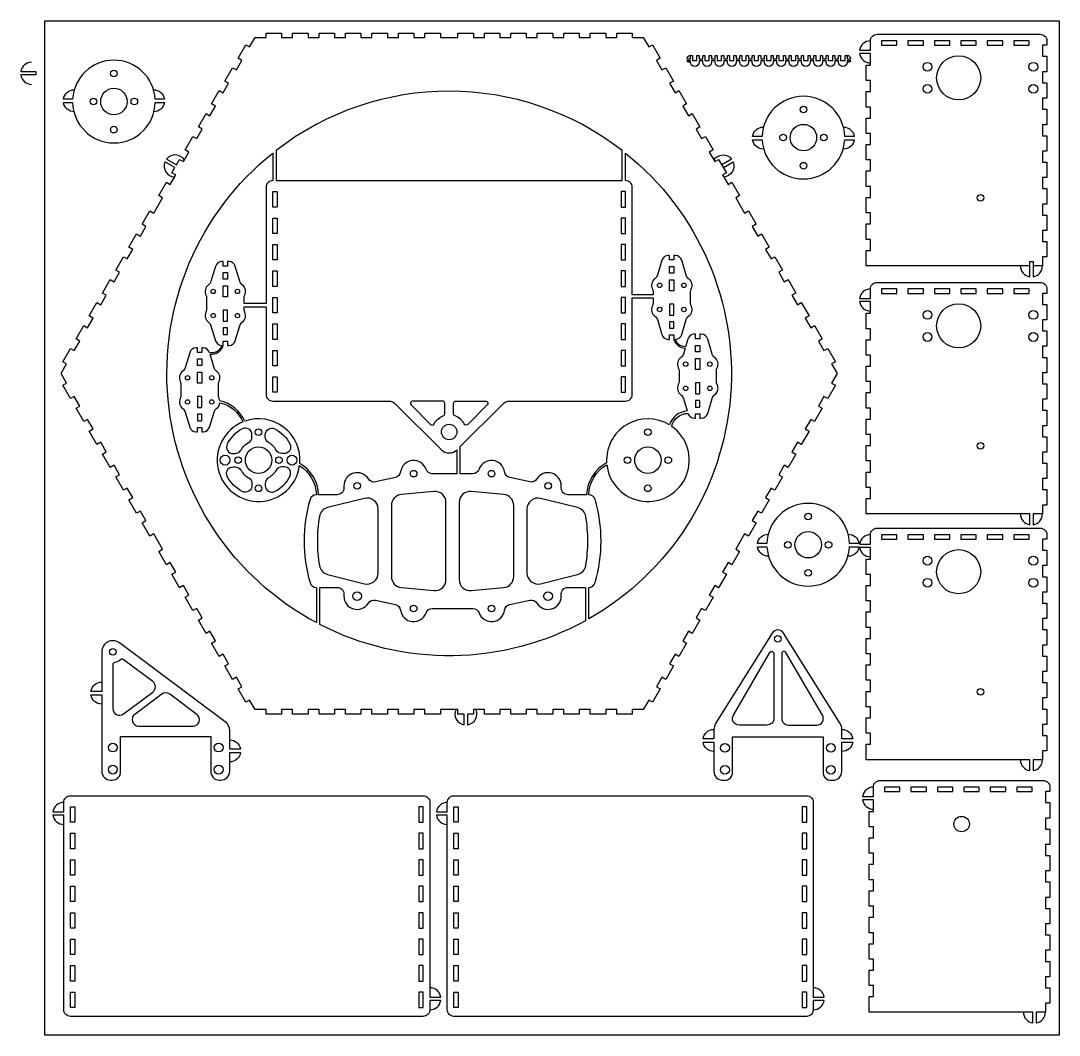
# Model space of a CAD drawing. Header units: millimetres. Extents: x 444 to 3060, y 398 to 1377.
# Drawn here: x 2092.3 to 2563.2, y 916.6 to 1376.6 of the extents above; entities that cross this region are included whole.
import ezdxf

# ---------------------------------------------------------------- set-up
doc = ezdxf.new("R2010")
doc.units = ezdxf.units.MM
for name, color, linetype in [('base_line', 7, 'Continuous'), ('region', 8, 'Continuous'), ('tooth_original', 40, 'Continuous')]:
    doc.layers.add(name, color=color, linetype=linetype)

msp = doc.modelspace()

# ---------------------------------------------------------------- linework, layer by layer
for points in [[(2166.48, 1313.56, 0.507506), (2158.41, 1313.9), (2162.88, 1311.33), (2164.3, 1313.79), (2166.03, 1312.79), (2168.53, 1317.12), (2166.8, 1318.12), (2170.3, 1324.18), (2172.03, 1323.18), (2174.53, 1327.51), (2172.8, 1328.51), (2176.3, 1334.57), (2178.03, 1333.57), (2180.53, 1337.9), (2178.8, 1338.9), (2182.3, 1344.96), (2184.03, 1343.96), (2186.53, 1348.29), (2184.8, 1349.29), (2188.3, 1355.35), (2190.03, 1354.35), (2192.53, 1358.68), (2190.8, 1359.68), (2194.3, 1365.75), (2196.03, 1364.75), (2198.53, 1369.08), (2203.53, 1369.08), (2203.53, 1371.08), (2210.53, 1371.08), (2210.53, 1369.08), (2215.53, 1369.08), (2215.53, 1371.08), (2222.53, 1371.08), (2222.53, 1369.08), (2227.53, 1369.08), (2227.53, 1371.08), (2234.53, 1371.08), (2234.53, 1369.08), (2239.53, 1369.08), (2239.53, 1371.08), (2246.53, 1371.08), (2246.53, 1369.08), (2251.53, 1369.08), (2251.53, 1371.08), (2258.53, 1371.08), (2258.53, 1369.08), (2263.53, 1369.08), (2263.53, 1371.08), (2270.53, 1371.08), (2270.53, 1369.08), (2275.53, 1369.08), (2275.53, 1371.08), (2282.53, 1371.08), (2282.53, 1369.08), (2290.51, 1369.08), (2290.51, 1371.08), (2297.51, 1371.08), (2297.51, 1369.08), (2302.51, 1369.08), (2302.51, 1371.08), (2309.51, 1371.08), (2309.51, 1369.08), (2314.51, 1369.08), (2314.51, 1371.08), (2321.51, 1371.08), (2321.51, 1369.08), (2326.51, 1369.08), (2326.51, 1371.08), (2333.51, 1371.08), (2333.51, 1369.08), (2338.51, 1369.08), (2338.51, 1371.08), (2345.51, 1371.08), (2345.51, 1369.08), (2350.51, 1369.08), (2350.51, 1371.08), (2357.51, 1371.08), (2357.51, 1369.08), (2362.51, 1369.08), (2362.51, 1371.08), (2369.51, 1371.08), (2369.51, 1369.08), (2374.51, 1369.08), (2377.01, 1364.75), (2378.74, 1365.75), (2382.24, 1359.68), (2380.51, 1358.68), (2383.01, 1354.35), (2384.74, 1355.35), (2388.24, 1349.29), (2386.51, 1348.29), (2389.01, 1343.96), (2390.74, 1344.96), (2394.24, 1338.9), (2392.51, 1337.9), (2395.01, 1333.57), (2396.74, 1334.57), (2400.24, 1328.51), (2398.51, 1327.51), (2401.01, 1323.18), (2402.74, 1324.18), (2406.24, 1318.12), (2404.51, 1317.12), (2407.01, 1312.79), (2408.74, 1313.79), (2412.24, 1307.72), (2410.51, 1306.72), (2413.01, 1302.39), (2414.74, 1303.39), (2418.24, 1297.33), (2416.51, 1296.33), (2420.49, 1289.42), (2422.23, 1290.42), (2425.73, 1284.36), (2423.99, 1283.36), (2426.49, 1279.03), (2428.23, 1280.03), (2431.73, 1273.97), (2429.99, 1272.97), (2432.49, 1268.64), (2434.23, 1269.64), (2437.73, 1263.58), (2435.99, 1262.58), (2438.49, 1258.25), (2440.23, 1259.25), (2443.73, 1253.18), (2441.99, 1252.18), (2444.49, 1247.85), (2446.23, 1248.85), (2449.73, 1242.79), (2447.99, 1241.79), (2450.49, 1237.46), (2452.23, 1238.46), (2455.73, 1232.4), (2453.99, 1231.4), (2456.49, 1227.07), (2458.23, 1228.07), (2461.73, 1222.01), (2459.99, 1221.01), (2462.49, 1216.68), (2459.99, 1212.35), (2461.73, 1211.35), (2458.23, 1205.28), (2456.49, 1206.28), (2453.99, 1201.95), (2455.73, 1200.95), (2452.23, 1194.89), (2450.49, 1195.89), (2447.99, 1191.56), (2449.73, 1190.56), (2446.23, 1184.5), (2444.49, 1185.5), (2441.99, 1181.17), (2443.73, 1180.17), (2440.23, 1174.11), (2438.49, 1175.11), (2435.99, 1170.78), (2437.73, 1169.78), (2434.23, 1163.72), (2432.49, 1164.72), (2429.99, 1160.39), (2431.73, 1159.39), (2428.23, 1153.32), (2426.49, 1154.32), (2423.99, 1149.99), (2425.73, 1148.99), (2422.23, 1142.93), (2420.49, 1143.93), (2416.51, 1137.02), (2418.24, 1136.02), (2414.74, 1129.96), (2413.01, 1130.96), (2410.51, 1126.63), (2412.24, 1125.63), (2408.74, 1119.57), (2407.01, 1120.57), (2404.51, 1116.24), (2406.24, 1115.24), (2402.74, 1109.18), (2401.01, 1110.18), (2398.51, 1105.85), (2400.24, 1104.85), (2396.74, 1098.78), (2395.01, 1099.78), (2392.51, 1095.45), (2394.24, 1094.45), (2390.74, 1088.39), (2389.01, 1089.39), (2386.51, 1085.06), (2388.24, 1084.06), (2384.74, 1078), (2383.01, 1079), (2380.51, 1074.67), (2382.24, 1073.67), (2378.74, 1067.61), (2377.01, 1068.61), (2374.51, 1064.28), (2369.51, 1064.28), (2369.51, 1062.28), (2362.51, 1062.28), (2362.51, 1064.28), (2357.51, 1064.28), (2357.51, 1062.28), (2350.51, 1062.28), (2350.51, 1064.28), (2345.51, 1064.28), (2345.51, 1062.28), (2338.51, 1062.28), (2338.51, 1064.28), (2333.51, 1064.28), (2333.51, 1062.28), (2326.51, 1062.28), (2326.51, 1064.28), (2321.51, 1064.28), (2321.51, 1062.28), (2314.51, 1062.28), (2314.51, 1064.28), (2309.51, 1064.28), (2309.51, 1062.28), (2302.51, 1062.28), (2302.51, 1064.28), (2297.51, 1064.28), (2297.51, 1062.28), (2294.88, 1062.28), (2294.88, 1057.39, 0.488754), (2298.74, 1064.28)], [(2477.59, 1367.52, 0.37077), (2472.65, 1363.27), (2477.59, 1363.27), (2477.59, 1365.52), (2477.59, 1367.52, -0.414214), (2480.59, 1370.52), (2554.59, 1370.52, -0.414214), (2557.59, 1367.52), (2557.59, 1365.52), (2555.59, 1365.52), (2555.59, 1360.52), (2557.59, 1360.52), (2557.59, 1353.52), (2555.59, 1353.52), (2555.59, 1348.52), (2557.59, 1348.52), (2557.59, 1341.52), (2555.59, 1341.52), (2555.59, 1336.52), (2557.59, 1336.52), (2557.59, 1329.52), (2555.59, 1329.52), (2555.59, 1324.52), (2557.59, 1324.52), (2557.59, 1317.52), (2555.59, 1317.52), (2555.59, 1312.52), (2557.59, 1312.52), (2557.59, 1305.52), (2555.59, 1305.52), (2555.59, 1300.52), (2557.59, 1300.52), (2557.59, 1293.52), (2555.59, 1293.52), (2555.59, 1288.52), (2557.59, 1288.52), (2557.59, 1281.52), (2555.59, 1281.52), (2555.59, 1276.52), (2557.59, 1276.52), (2557.59, 1269.52), (2555.59, 1269.52), (2555.59, 1265.52), (2551.34, 1265.52)], [(2549.84, 1265.52), (2477.59, 1265.52), (2475.59, 1265.52), (2475.59, 1272.52), (2477.59, 1272.52), (2477.59, 1277.52), (2475.59, 1277.52), (2475.59, 1284.52), (2477.59, 1284.52), (2477.59, 1289.52), (2475.59, 1289.52), (2475.59, 1296.52), (2477.59, 1296.52), (2477.59, 1301.52), (2475.59, 1301.52), (2475.59, 1308.52), (2477.59, 1308.52), (2477.59, 1313.52), (2475.59, 1313.52), (2475.59, 1320.52), (2477.59, 1320.52), (2477.59, 1325.52), (2475.59, 1325.52), (2475.59, 1332.52), (2477.59, 1332.52), (2477.59, 1337.52), (2475.59, 1337.52), (2475.59, 1344.52), (2477.59, 1344.52), (2477.59, 1349.52), (2475.59, 1349.52), (2475.59, 1356.52), (2477.59, 1356.52), (2477.59, 1361.77), (2472.65, 1361.77, 0.37077), (2477.59, 1357.52)], [(2097.2, 1357.81, 0.37077), (2092.26, 1353.56), (2099.1, 1353.56), (2099.1, 1352.06), (2092.26, 1352.06, 0.37077), (2097.2, 1347.81)], [(2152.49, 1345.35, -0.37077), (2157.43, 1341.1), (2153.23, 1341.1, 0.943649), (2115.79, 1341.1), (2111.59, 1341.1, -0.37077), (2116.54, 1345.35)], [(2465.32, 1328.46, -0.37077), (2470.26, 1324.21), (2465.93, 1324.21, 0.971606), (2428.45, 1324.21), (2424.12, 1324.21, -0.37077), (2429.06, 1328.46)], [(2116.54, 1335.35, -0.37077), (2111.59, 1339.6), (2115.77, 1339.6, 0.978174), (2153.26, 1339.6), (2157.43, 1339.6, -0.37077), (2152.49, 1335.35)], [(2429.18, 1318.46, -0.377194), (2424.12, 1322.71), (2428.47, 1322.71, 0.950043), (2465.92, 1322.71), (2470.26, 1322.71, -0.37077), (2465.32, 1318.46)], [(2406.56, 1313.56, -0.507506), (2414.62, 1313.9), (2410.16, 1311.33)], [(2289.52, 1064.28, 0.488754), (2293.38, 1057.39), (2293.38, 1062.28), (2290.51, 1062.28), (2290.51, 1064.28), (2282.53, 1064.28), (2282.53, 1062.28), (2275.53, 1062.28), (2275.53, 1064.28), (2270.53, 1064.28), (2270.53, 1062.28), (2263.53, 1062.28), (2263.53, 1064.28), (2258.53, 1064.28), (2258.53, 1062.28), (2251.53, 1062.28), (2251.53, 1064.28), (2246.53, 1064.28), (2246.53, 1062.28), (2239.53, 1062.28), (2239.53, 1064.28), (2234.53, 1064.28), (2234.53, 1062.28), (2227.53, 1062.28), (2227.53, 1064.28), (2222.53, 1064.28), (2222.53, 1062.28), (2215.53, 1062.28), (2215.53, 1064.28), (2210.53, 1064.28), (2210.53, 1062.28), (2203.53, 1062.28), (2203.53, 1064.28), (2198.53, 1064.28), (2196.03, 1068.61), (2194.3, 1067.61), (2190.8, 1073.67), (2192.53, 1074.67), (2190.03, 1079), (2188.3, 1078), (2184.8, 1084.06), (2186.53, 1085.06), (2184.03, 1089.39), (2182.3, 1088.39), (2178.8, 1094.45), (2180.53, 1095.45), (2178.03, 1099.78), (2176.3, 1098.78), (2172.8, 1104.85), (2174.53, 1105.85), (2172.03, 1110.18), (2170.3, 1109.18), (2166.8, 1115.24), (2168.53, 1116.24), (2166.03, 1120.57), (2164.3, 1119.57), (2160.8, 1125.63), (2162.53, 1126.63), (2160.03, 1130.96), (2158.3, 1129.96), (2154.8, 1136.02), (2156.53, 1137.02), (2152.54, 1143.93), (2150.81, 1142.93), (2147.31, 1148.99), (2149.04, 1149.99), (2146.54, 1154.32), (2144.81, 1153.32), (2141.31, 1159.39), (2143.04, 1160.39), (2140.54, 1164.72), (2138.81, 1163.72), (2135.31, 1169.78), (2137.04, 1170.78), (2134.54, 1175.11), (2132.81, 1174.11), (2129.31, 1180.17), (2131.04, 1181.17), (2128.54, 1185.5), (2126.81, 1184.5), (2123.31, 1190.56), (2125.04, 1191.56), (2122.54, 1195.89), (2120.81, 1194.89), (2117.31, 1200.95), (2119.04, 1201.95), (2116.54, 1206.28), (2114.81, 1205.28), (2111.31, 1211.35), (2113.04, 1212.35), (2110.54, 1216.68), (2113.04, 1221.01), (2111.31, 1222.01), (2114.81, 1228.07), (2116.54, 1227.07), (2119.04, 1231.4), (2117.31, 1232.4), (2120.81, 1238.46), (2122.54, 1237.46), (2125.04, 1241.79), (2123.31, 1242.79), (2126.81, 1248.85), (2128.54, 1247.85), (2131.04, 1252.18), (2129.31, 1253.18), (2132.81, 1259.25), (2134.54, 1258.25), (2137.04, 1262.58), (2135.31, 1263.58), (2138.81, 1269.64), (2140.54, 1268.64), (2143.04, 1272.97), (2141.31, 1273.97), (2144.81, 1280.03), (2146.54, 1279.03), (2149.04, 1283.36), (2147.31, 1284.36), (2150.81, 1290.42), (2152.54, 1289.42), (2156.53, 1296.33), (2154.8, 1297.33), (2158.3, 1303.39), (2160.03, 1302.39), (2162.53, 1306.72), (2160.8, 1307.72), (2162.13, 1310.03), (2157.66, 1312.6, 0.507506), (2161.99, 1305.79)], [(2410.91, 1310.03), (2415.37, 1312.6, -0.507506), (2411.04, 1305.79)], [(2545.59, 1265.52, 0.37077), (2549.84, 1260.58), (2549.84, 1267.41), (2551.34, 1267.41), (2551.34, 1260.58, 0.37077), (2555.59, 1265.52)], [(2477.59, 1255.02, 0.37077), (2472.65, 1250.77), (2477.59, 1250.77), (2477.59, 1253.02), (2477.59, 1255.02, -0.414214), (2480.59, 1258.02), (2554.59, 1258.02, -0.414214), (2557.59, 1255.02), (2557.59, 1253.02), (2555.59, 1253.02), (2555.59, 1248.02), (2557.59, 1248.02), (2557.59, 1241.02), (2555.59, 1241.02), (2555.59, 1236.02), (2557.59, 1236.02), (2557.59, 1229.02), (2555.59, 1229.02), (2555.59, 1224.02), (2557.59, 1224.02), (2557.59, 1217.02), (2555.59, 1217.02), (2555.59, 1212.02), (2557.59, 1212.02), (2557.59, 1205.02), (2555.59, 1205.02), (2555.59, 1200.02), (2557.59, 1200.02), (2557.59, 1193.02), (2555.59, 1193.02), (2555.59, 1188.02), (2557.59, 1188.02), (2557.59, 1181.02), (2555.59, 1181.02), (2555.59, 1176.02), (2557.59, 1176.02), (2557.59, 1169.02), (2555.59, 1169.02), (2555.59, 1164.02), (2557.59, 1164.02), (2557.59, 1157.02), (2555.59, 1157.02), (2555.59, 1153.02), (2551.34, 1153.02), (2551.34, 1148.08, 0.37077), (2555.59, 1153.02)], [(2545.59, 1153.02, 0.37077), (2549.84, 1148.08), (2549.84, 1153.02), (2477.59, 1153.02), (2475.59, 1153.02), (2475.59, 1160.02), (2477.59, 1160.02), (2477.59, 1165.02), (2475.59, 1165.02), (2475.59, 1172.02), (2477.59, 1172.02), (2477.59, 1177.02), (2475.59, 1177.02), (2475.59, 1184.02), (2477.59, 1184.02), (2477.59, 1189.02), (2475.59, 1189.02), (2475.59, 1196.02), (2477.59, 1196.02), (2477.59, 1201.02), (2475.59, 1201.02), (2475.59, 1208.02), (2477.59, 1208.02), (2477.59, 1213.02), (2475.59, 1213.02), (2475.59, 1220.02), (2477.59, 1220.02), (2477.59, 1225.02), (2475.59, 1225.02), (2475.59, 1232.02), (2477.59, 1232.02), (2477.59, 1237.02), (2475.59, 1237.02), (2475.59, 1244.02), (2477.59, 1244.02), (2477.59, 1249.27), (2472.65, 1249.27, 0.37077), (2477.59, 1245.02)], [(2467.49, 1143.84, -0.37077), (2472.44, 1139.59), (2468.11, 1139.59, 0.971606), (2430.62, 1139.59), (2426.3, 1139.59, -0.37077), (2431.24, 1143.84)], [(2477.59, 1143.56, 0.37077), (2472.65, 1139.31), (2477.59, 1139.31), (2477.59, 1141.56), (2477.59, 1143.56, -0.414214), (2480.59, 1146.56), (2554.59, 1146.56, -0.414214), (2557.59, 1143.56), (2557.59, 1141.56), (2555.59, 1141.56), (2555.59, 1136.56), (2557.59, 1136.56), (2557.59, 1129.56), (2555.59, 1129.56), (2555.59, 1124.56), (2557.59, 1124.56), (2557.59, 1117.56), (2555.59, 1117.56), (2555.59, 1112.56), (2557.59, 1112.56), (2557.59, 1105.56), (2555.59, 1105.56), (2555.59, 1100.56), (2557.59, 1100.56), (2557.59, 1093.56), (2555.59, 1093.56), (2555.59, 1088.56), (2557.59, 1088.56), (2557.59, 1081.56), (2555.59, 1081.56), (2555.59, 1076.56), (2557.59, 1076.56), (2557.59, 1069.56), (2555.59, 1069.56), (2555.59, 1064.56), (2557.59, 1064.56), (2557.59, 1057.56), (2555.59, 1057.56), (2555.59, 1052.56), (2557.59, 1052.56), (2557.59, 1045.56), (2555.59, 1045.56), (2555.59, 1041.56), (2551.34, 1041.56), (2551.34, 1036.61, 0.37077), (2555.59, 1041.56)], [(2431.36, 1133.84, -0.377194), (2426.3, 1138.09), (2430.64, 1138.09, 0.950043), (2468.09, 1138.09), (2472.44, 1138.09, -0.37077), (2467.49, 1133.84)], [(2545.59, 1041.56, 0.37077), (2549.84, 1036.61), (2549.84, 1041.56), (2477.59, 1041.56), (2475.59, 1041.56), (2475.59, 1048.56), (2477.59, 1048.56), (2477.59, 1053.56), (2475.59, 1053.56), (2475.59, 1060.56), (2477.59, 1060.56), (2477.59, 1065.56), (2475.59, 1065.56), (2475.59, 1072.56), (2477.59, 1072.56), (2477.59, 1077.56), (2475.59, 1077.56), (2475.59, 1084.56), (2477.59, 1084.56), (2477.59, 1089.56), (2475.59, 1089.56), (2475.59, 1096.56), (2477.59, 1096.56), (2477.59, 1101.56), (2475.59, 1101.56), (2475.59, 1108.56), (2477.59, 1108.56), (2477.59, 1113.56), (2475.59, 1113.56), (2475.59, 1120.56), (2477.59, 1120.56), (2477.59, 1125.56), (2475.59, 1125.56), (2475.59, 1132.56), (2477.59, 1132.56), (2477.59, 1137.81), (2472.65, 1137.81, 0.37077), (2477.59, 1133.56)], [(2464.6, 1055.29, -0.37077), (2469.55, 1051.04), (2464.6, 1051.04), (2464.6, 1055.29, 0.140755), (2463.84, 1057.94), (2438.15, 1098.98, 0.553759), (2433.06, 1098.98), (2407.37, 1057.94, 0.140755), (2406.6, 1055.29), (2406.6, 1051.04), (2401.66, 1051.04, -0.37077), (2406.6, 1055.29)], [(2187, 1050.54, -0.37077), (2191.94, 1046.29), (2187, 1046.29), (2187, 1054.74, 0.236801), (2184.99, 1058.75), (2136.99, 1094.54, 0.617075), (2129, 1090.53), (2129, 1072.51), (2124.05, 1072.51, -0.37077), (2129, 1076.76)], [(2129, 1066.76, -0.37077), (2124.05, 1071.01), (2129, 1071.01), (2129, 1036.33, 0.414214), (2133, 1032.33), (2133.7, 1032.33, 0.450911), (2137.5, 1036.33), (2137.5, 1052.15), (2178.5, 1052.15), (2178.5, 1036.33, 0.450911), (2182.3, 1032.33), (2183, 1032.33, 0.414214), (2187, 1036.33), (2187, 1044.79), (2191.94, 1044.79, -0.37077), (2187, 1040.54)], [(2406.6, 1045.29, -0.37077), (2401.66, 1049.54), (2406.6, 1049.54), (2406.6, 1036.22, 0.414214), (2410.6, 1032.22), (2411.3, 1032.22, 0.450911), (2415.1, 1036.22), (2415.1, 1051.92), (2456.1, 1051.92), (2456.1, 1036.22, 0.450911), (2459.9, 1032.22), (2460.6, 1032.22, 0.414214), (2464.6, 1036.22), (2464.6, 1049.54), (2469.55, 1049.54, -0.37077), (2464.6, 1045.29)], [(2111.78, 1022.2, 0.37077), (2106.84, 1017.95), (2111.78, 1017.95), (2111.78, 1022.2, -0.414214), (2114.78, 1025.2), (2114.78, 1025.2), (2274.78, 1025.2), (2274.78, 1025.2, -0.414214), (2277.78, 1022.2), (2277.78, 933.95), (2282.73, 933.95, 0.37077), (2277.78, 938.2)], [(2285.67, 1022.2, 0.37077), (2280.72, 1017.95), (2285.67, 1017.95), (2285.67, 1022.2, -0.414214), (2288.67, 1025.2), (2288.67, 1025.2), (2448.67, 1025.2), (2448.67, 1025.2, -0.414214), (2451.67, 1022.2), (2451.67, 933.95), (2456.61, 933.95, 0.37077), (2451.67, 938.2)], [(2546.94, 927.13, 0.37077), (2551.19, 922.19), (2551.19, 927.13), (2478.94, 927.13), (2476.94, 927.13), (2476.94, 934.13), (2478.94, 934.13), (2478.94, 939.13), (2476.94, 939.13), (2476.94, 946.13), (2478.94, 946.13), (2478.94, 951.13), (2476.94, 951.13), (2476.94, 958.13), (2478.94, 958.13), (2478.94, 963.13), (2476.94, 963.13), (2476.94, 970.13), (2478.94, 970.13), (2478.94, 975.13), (2476.94, 975.13), (2476.94, 982.13), (2478.94, 982.13), (2478.94, 987.13), (2476.94, 987.13), (2476.94, 994.13), (2478.94, 994.13), (2478.94, 999.13), (2476.94, 999.13), (2476.94, 1006.13), (2478.94, 1006.13), (2478.94, 1011.13), (2476.94, 1011.13), (2476.94, 1018.13), (2478.94, 1018.13), (2478.94, 1023.38), (2474, 1023.38, 0.37077), (2478.94, 1019.13)], [(2277.78, 928.2, 0.37077), (2282.73, 932.45), (2277.78, 932.45), (2277.78, 928.2, -0.414214), (2274.78, 925.2), (2274.78, 925.2), (2114.78, 925.2, -0.414214), (2111.78, 928.2), (2111.78, 1016.45), (2106.84, 1016.45, 0.37077), (2111.78, 1012.2)], [(2451.67, 928.2, 0.37077), (2456.61, 932.45), (2451.67, 932.45), (2451.67, 928.2, -0.414214), (2448.67, 925.2), (2448.67, 925.2), (2288.67, 925.2, -0.414214), (2285.67, 928.2), (2285.67, 1016.45), (2280.72, 1016.45, 0.37077), (2285.67, 1012.2)]]:
    msp.add_lwpolyline(points, format="xyb")
for points in [[(2478.94, 1027.13), (2478.94, 1029.13, 0.37077), (2474, 1024.88), (2478.94, 1024.88)], [(2556.94, 927.13), (2552.69, 927.13), (2552.69, 922.19, 0.37077)]]:
    msp.add_lwpolyline(points, format="xyb", close=True)
at = {"layer": 'base_line'}
for points in [[(2208.04, 1317.8), (2208.04, 1304.17), (2365.04, 1304.17), (2365.04, 1317.76, 0.342641)], [(2177.89, 1226.11, 0.332655), (2175.01, 1228.27), (2174.38, 1228.27), (2174.38, 1226.27), (2172.38, 1226.27), (2172.38, 1228.27), (2171.75, 1228.27, 0.332655), (2168.88, 1226.11), (2166.85, 1219.33, -0.165468), (2165.73, 1217.76, 0.366953), (2164.57, 1213.1, -0.115598), (2164.89, 1211.76), (2164.89, 1209.27), (2164.89, 1206.77, -0.115598), (2164.57, 1205.44, 0.366953), (2165.73, 1200.77, -0.165468), (2166.85, 1199.2), (2168.88, 1192.42, 0.332655), (2171.75, 1190.27), (2172.38, 1190.27), (2172.38, 1192.27), (2174.38, 1192.27), (2174.38, 1190.27), (2175.01, 1190.27, 0.332655), (2177.89, 1192.42), (2179.91, 1199.2, -0.165468), (2181.03, 1200.77, 0.216854), (2182.56, 1203.44, -0.243904), (2192.97, 1194.73, 1.73395), (2218.7, 1174.94, -0.249301), (2226.32, 1161.72, 0.333392), (2223.44, 1159.56, 0.14275), (2223.44, 1121.89, 0.333392), (2226.32, 1119.72), (2226.32, 1103.71, -0.538892), (2206.54, 1316.61), (2206.54, 1304.17), (2206.54, 1304.17, 0.414214), (2203.54, 1301.17), (2203.54, 1248.42), (2193.54, 1248.42), (2193.54, 1250.92, -0.115598), (2193.85, 1252.25, 0.366953), (2192.7, 1256.91, -0.165468), (2191.58, 1258.49), (2189.55, 1265.27, 0.332655), (2186.67, 1267.42), (2186.04, 1267.42), (2186.04, 1265.42), (2184.04, 1265.42), (2184.04, 1267.42), (2183.42, 1267.42, 0.332655), (2180.54, 1265.27), (2178.51, 1258.49, -0.165468), (2177.39, 1256.91, 0.366953), (2176.24, 1252.25, -0.115598), (2176.55, 1250.92), (2176.55, 1248.42), (2176.55, 1245.92, -0.115598), (2176.24, 1244.59, 0.366953), (2177.39, 1239.93, -0.165468), (2178.51, 1238.35), (2180.54, 1231.57, 0.332655), (2183.42, 1229.42, -0.375072)], [(2366.54, 1316.58, -0.529751), (2349.85, 1105.44), (2349.85, 1119.72, 0.333392), (2352.73, 1121.89, 0.14275), (2352.73, 1159.56, 0.333392), (2349.85, 1161.72, -0.262573), (2358.04, 1175.34, 1.549362), (2387.45, 1192.73, -0.348298), (2394.76, 1198.61), (2394.76, 1198.61, 0.332655), (2397.64, 1196.46), (2398.27, 1196.46), (2398.27, 1198.46), (2400.27, 1198.46), (2400.27, 1196.46), (2400.89, 1196.46, 0.332655), (2403.77, 1198.61), (2405.8, 1205.39, -0.165468), (2406.92, 1206.96, 0.366953), (2408.08, 1211.63, -0.115598), (2407.76, 1212.96), (2407.76, 1215.46), (2407.76, 1217.95, -0.115598), (2408.08, 1219.29, 0.366953), (2406.92, 1223.95, -0.165468), (2405.8, 1225.53), (2403.77, 1232.3, 0.332655), (2400.89, 1234.46), (2400.27, 1234.46), (2400.27, 1232.46), (2398.27, 1232.46), (2398.27, 1234.46), (2397.64, 1234.46, 0.332655), (2394.76, 1232.3), (2393.72, 1228.8, -0.321395), (2389.12, 1232.18), (2389.12, 1232.18, 0.332655), (2391.99, 1234.34), (2394.02, 1241.12, -0.165468), (2395.14, 1242.69, 0.366953), (2396.3, 1247.35, -0.115598), (2395.99, 1248.69), (2395.99, 1251.18), (2395.99, 1253.68, -0.115598), (2396.3, 1255.01, 0.366953), (2395.14, 1259.68, -0.165468), (2394.02, 1261.25), (2391.99, 1268.03, 0.332655), (2389.12, 1270.18), (2388.49, 1270.18), (2388.49, 1268.18), (2386.49, 1268.18), (2386.49, 1270.18), (2385.86, 1270.18, 0.332655), (2382.99, 1268.03), (2380.96, 1261.25, -0.165468), (2379.84, 1259.68, 0.366953), (2378.68, 1255.01, -0.115598), (2378.99, 1253.68), (2378.99, 1252.43), (2369.54, 1252.43), (2369.54, 1301.17, 0.414214), (2366.54, 1304.17), (2366.54, 1304.17)], [(2388.49, 1232.18, 0.331871), (2393.53, 1228.17), (2392.74, 1225.53, -0.165468), (2391.62, 1223.95, 0.366953), (2390.46, 1219.29, -0.115598), (2390.77, 1217.95), (2390.77, 1215.46), (2390.77, 1212.96, -0.115598), (2390.46, 1211.63, 0.366953), (2391.62, 1206.96, -0.165468), (2392.74, 1205.39), (2394.43, 1199.71, 0.29615), (2386.44, 1193.39, 0.606227), (2357.96, 1176.24, 0.265366), (2348.85, 1161.72), (2340.39, 1161.72, -0.414214), (2337.39, 1164.72), (2337.39, 1165.72, 0.755804), (2326.28, 1168.87, -0.317837), (2323.09, 1167.52), (2314.03, 1169.48, -0.317837), (2311.69, 1172.03, 0.790161), (2300.08, 1173.27, -0.317837), (2297.26, 1171.27), (2291.58, 1171.27), (2291.58, 1183.62), (2310.66, 1202.71, -0.198912), (2314.19, 1204.17), (2366.54, 1204.17), (2366.54, 1204.17, 0.414214), (2369.54, 1207.17), (2369.54, 1250.93), (2378.99, 1250.93), (2378.99, 1248.69, -0.115598), (2378.68, 1247.35, 0.366953), (2379.84, 1242.69, -0.165468), (2380.96, 1241.12), (2382.99, 1234.34, 0.332655), (2385.86, 1232.18), (2386.49, 1232.18), (2386.49, 1234.18), (2388.49, 1234.18)], [(2182.53, 1204.36, 0.076477), (2182.19, 1205.44, -0.115598), (2181.88, 1206.77), (2181.88, 1209.27), (2181.88, 1211.76, -0.115598), (2182.19, 1213.1, 0.366953), (2181.03, 1217.76, -0.165468), (2179.91, 1219.33), (2178.08, 1225.45, 0.380387), (2184.04, 1229.42), (2184.04, 1231.42), (2186.04, 1231.42), (2186.04, 1229.42), (2186.67, 1229.42, 0.332655), (2189.55, 1231.57), (2191.58, 1238.35, -0.165468), (2192.7, 1239.93, 0.366953), (2193.85, 1244.59, -0.115598), (2193.54, 1245.92), (2193.54, 1246.92), (2203.54, 1246.92), (2203.54, 1207.17, 0.414214), (2206.54, 1204.17), (2206.54, 1204.17), (2258.89, 1204.17, -0.198912), (2262.42, 1202.71), (2283, 1182.12, 0.414214), (2290.08, 1182.12), (2290.08, 1171.27), (2278.92, 1171.27, -0.317837), (2276.09, 1173.27, 0.790161), (2264.48, 1172.03, -0.317837), (2262.14, 1169.48), (2253.08, 1167.52, -0.317837), (2249.89, 1168.87, 0.755804), (2238.78, 1165.72), (2238.78, 1164.72, -0.414214), (2235.78, 1161.72), (2227.32, 1161.72, 0.261432), (2218.8, 1175.89, 0.543831), (2193.83, 1195.06, 0.232644)], [(2283.88, 1197.44, 0.314853), (2284.54, 1198.38), (2284.54, 1203.17, 0.414214), (2283.54, 1204.17), (2269.97, 1204.17, 0.668179), (2269.26, 1202.46), (2278.13, 1193.59, 0.503276), (2279.72, 1193.83, -0.184289)], [(2289.2, 1197.44, -0.314853), (2288.54, 1198.38), (2288.54, 1203.17, -0.414214), (2289.54, 1204.17), (2303.11, 1204.17, -0.668179), (2303.82, 1202.46), (2294.95, 1193.59, -0.503276), (2293.36, 1193.83, 0.184289)], [(2192.72, 1191.59, 0.15425), (2185.9, 1184.77, 0.56268), (2188.56, 1180.39), (2189.5, 1180.39, 0.270285), (2192.11, 1181.91, -0.136086), (2195.59, 1185.38, 0.270285), (2197.11, 1187.99), (2197.11, 1188.93, 0.56268)], [(2207.49, 1191.59, -0.15425), (2214.31, 1184.77, -0.56268), (2211.65, 1180.39), (2210.71, 1180.39, -0.270285), (2208.1, 1181.91, 0.136086), (2204.63, 1185.38, -0.270285), (2203.11, 1187.99), (2203.11, 1188.93, -0.56268)], [(2192.72, 1163.18, -0.15425), (2185.9, 1170.01, -0.56268), (2188.56, 1174.39), (2189.5, 1174.39, -0.270285), (2192.11, 1172.87, 0.136086), (2195.59, 1169.39, -0.270285), (2197.11, 1166.78), (2197.11, 1165.84, -0.56268)], [(2207.49, 1163.18, 0.15425), (2214.31, 1170.01, 0.56268), (2211.65, 1174.39), (2210.71, 1174.39, 0.270285), (2208.1, 1172.87, -0.136086), (2204.63, 1169.39, 0.270285), (2203.11, 1166.78), (2203.11, 1165.84, 0.56268)], [(2227.68, 1151.83, 0.041451), (2226.75, 1140.72, 0.041451), (2227.68, 1129.62, 0.298228), (2231.39, 1125.59), (2248.14, 1121.39, 0.488173), (2254.36, 1126.24), (2254.36, 1140.72), (2254.36, 1155.21, 0.488173), (2248.14, 1160.06), (2231.39, 1155.86, 0.298228)], [(2279.62, 1163.19), (2264.9, 1161.82, 0.387158), (2260.36, 1156.84), (2260.36, 1140.72), (2260.36, 1124.61, 0.387158), (2264.9, 1119.63), (2279.62, 1118.26, 0.441797), (2285.09, 1123.23), (2285.09, 1140.72), (2285.09, 1158.22, 0.441797)], [(2311.28, 1161.82), (2296.55, 1163.19, 0.441797), (2291.09, 1158.22), (2291.09, 1140.72), (2291.09, 1123.23, 0.441797), (2296.55, 1118.26), (2311.28, 1119.63, 0.387158), (2315.81, 1124.61), (2315.81, 1140.72), (2315.81, 1156.84, 0.387158)], [(2348.5, 1151.83, 0.298228), (2344.78, 1155.86), (2328.03, 1160.06, 0.488173), (2321.81, 1155.21), (2321.81, 1140.72), (2321.81, 1126.24, 0.488173), (2328.03, 1121.39), (2344.78, 1125.59, 0.298228), (2348.5, 1129.62, 0.041451), (2349.42, 1140.72, 0.041451)], [(2348.35, 1104.6, -0.250155), (2227.82, 1102.93), (2227.82, 1119.72), (2235.78, 1119.72, -0.414214), (2238.78, 1116.72), (2238.78, 1115.72, 0.755804), (2249.89, 1112.57, -0.317837), (2253.08, 1113.93), (2262.14, 1111.97, -0.317837), (2264.48, 1109.42, 0.790161), (2276.09, 1108.18, -0.317837), (2278.92, 1110.18), (2297.26, 1110.18, -0.317837), (2300.08, 1108.18, 0.790161), (2311.69, 1109.42, -0.317837), (2314.03, 1111.97), (2323.09, 1113.93, -0.317837), (2326.28, 1112.57, 0.755804), (2337.39, 1115.72), (2337.39, 1116.72, -0.414214), (2340.39, 1119.72), (2348.35, 1119.72)], [(2418, 1057.29, -0.578976), (2415.41, 1061.8), (2431.95, 1090.14, -0.765393), (2433.82, 1089.64), (2433.82, 1060.29, -0.414214), (2430.82, 1057.29)], [(2455.8, 1061.8), (2439.25, 1090.14, 0.765393), (2437.39, 1089.64), (2437.39, 1060.29, 0.414214), (2440.39, 1057.29), (2453.21, 1057.29, 0.578976)], [(2138.74, 1087, 0.365977), (2137.45, 1086.92, -0.149902), (2134.83, 1085.6, 0.365977), (2134, 1084.62), (2134, 1064.72, 0.617075), (2138.79, 1062.31), (2152.09, 1072.23, 0.501737), (2152.09, 1077.04)], [(2145.72, 1056.74), (2170.27, 1056.74, 0.721815), (2172.07, 1062.14), (2159.79, 1071.3, 0.331791), (2156.2, 1071.3), (2143.93, 1062.14, 0.721815)]]:
    msp.add_lwpolyline(points, format="xyb", close=True, dxfattribs=at)
for points in [[(2184.04, 1262.42), (2186.04, 1262.42), (2186.04, 1259.42), (2184.04, 1259.42)], [(2386.49, 1265.18), (2388.49, 1265.18), (2388.49, 1262.18), (2386.49, 1262.18)], [(2386.49, 1259.18), (2388.49, 1259.18), (2388.49, 1254.18), (2386.49, 1254.18)], [(2184.04, 1256.42), (2186.04, 1256.42), (2186.04, 1251.42), (2184.04, 1251.42)], [(2386.49, 1243.18), (2388.49, 1243.18), (2388.49, 1248.18), (2386.49, 1248.18)], [(2184.04, 1240.42), (2186.04, 1240.42), (2186.04, 1245.42), (2184.04, 1245.42)], [(2386.49, 1237.18), (2388.49, 1237.18), (2388.49, 1240.18), (2386.49, 1240.18)], [(2184.04, 1234.42), (2186.04, 1234.42), (2186.04, 1237.42), (2184.04, 1237.42)], [(2398.27, 1229.46), (2400.27, 1229.46), (2400.27, 1226.46), (2398.27, 1226.46)], [(2172.38, 1223.27), (2174.38, 1223.27), (2174.38, 1220.27), (2172.38, 1220.27)], [(2398.27, 1223.46), (2400.27, 1223.46), (2400.27, 1218.46), (2398.27, 1218.46)], [(2172.38, 1217.27), (2174.38, 1217.27), (2174.38, 1212.27), (2172.38, 1212.27)], [(2398.27, 1207.46), (2400.27, 1207.46), (2400.27, 1212.46), (2398.27, 1212.46)], [(2172.38, 1201.27), (2174.38, 1201.27), (2174.38, 1206.27), (2172.38, 1206.27)], [(2398.27, 1201.46), (2400.27, 1201.46), (2400.27, 1204.46), (2398.27, 1204.46)], [(2172.38, 1195.27), (2174.38, 1195.27), (2174.38, 1198.27), (2172.38, 1198.27)]]:
    msp.add_lwpolyline(points, close=True, dxfattribs=at)
msp.add_lwpolyline([(2478.94, 1029.13, -0.414214), (2481.94, 1032.13), (2555.94, 1032.13, -0.414214), (2558.94, 1029.13), (2558.94, 1027.13), (2556.94, 1027.13), (2556.94, 1022.13), (2558.94, 1022.13), (2558.94, 1015.13), (2556.94, 1015.13), (2556.94, 1010.13), (2558.94, 1010.13), (2558.94, 1003.13), (2556.94, 1003.13), (2556.94, 998.13), (2558.94, 998.13), (2558.94, 991.13), (2556.94, 991.13), (2556.94, 986.13), (2558.94, 986.13), (2558.94, 979.13), (2556.94, 979.13), (2556.94, 974.13), (2558.94, 974.13), (2558.94, 967.13), (2556.94, 967.13), (2556.94, 962.13), (2558.94, 962.13), (2558.94, 955.13), (2556.94, 955.13), (2556.94, 950.13), (2558.94, 950.13), (2558.94, 943.13), (2556.94, 943.13), (2556.94, 938.13), (2558.94, 938.13), (2558.94, 931.13), (2556.94, 931.13), (2556.94, 927.13)], format="xyb", dxfattribs=at)
for centre, radius in [((2503.44, 1355.77), 2), ((2517.59, 1350.77), 10), ((2551.44, 1355.77), 2), ((2134.51, 1352.77), 1.5), ((2503.44, 1345.77), 2), ((2551.44, 1345.77), 2), ((2134.51, 1340.02), 6), ((2125.26, 1340.02), 1.5), ((2143.76, 1340.02), 1.5), ((2447.19, 1336.42), 1.5), ((2134.51, 1327.27), 1.5), ((2447.19, 1323.67), 6), ((2437.94, 1323.67), 1.5), ((2456.44, 1323.67), 1.5), ((2447.19, 1310.92), 1.5), ((2527.44, 1296.35), 1.5), ((2382.01, 1256.66), 1), ((2392.97, 1256.66), 1), ((2179.56, 1253.9), 1), ((2190.52, 1253.9), 1), ((2517.59, 1238.27), 10), ((2179.56, 1242.94), 1), ((2190.52, 1242.94), 1), ((2382.01, 1245.7), 1), ((2392.97, 1245.7), 1), ((2503.44, 1243.27), 2), ((2551.44, 1243.27), 2), ((2503.44, 1233.27), 2), ((2551.44, 1233.27), 2), ((2393.79, 1220.94), 1), ((2404.75, 1220.94), 1), ((2167.9, 1214.75), 1), ((2178.86, 1214.75), 1), ((2393.79, 1209.98), 1), ((2404.75, 1209.98), 1), ((2167.9, 1203.79), 1), ((2178.86, 1203.79), 1), ((2200.11, 1190.14), 1.5), ((2286.54, 1190.18), 3.5), ((2376.67, 1190.14), 1.5), ((2200.11, 1177.39), 6), ((2376.67, 1177.39), 6), ((2527.44, 1183.86), 1.5), ((2184.92, 1177.39), 2.22), ((2190.86, 1177.39), 1.5), ((2209.36, 1177.39), 1.5), ((2215.3, 1177.39), 2.22), ((2367.42, 1177.39), 1.5), ((2385.92, 1177.39), 1.5), ((2270.43, 1171.27), 1.5), ((2305.74, 1171.27), 1.5), ((2200.11, 1164.64), 1.5), ((2244.78, 1165.72), 1.5), ((2331.39, 1165.72), 1.5), ((2376.67, 1164.64), 1.5), ((2449.37, 1151.8), 1.5), ((2449.37, 1139.05), 6), ((2440.12, 1139.05), 1.5), ((2458.62, 1139.05), 1.5), ((2517.59, 1126.81), 10), ((2503.44, 1131.81), 2), ((2551.44, 1131.81), 2), ((2449.37, 1126.3), 1.5), ((2503.44, 1121.81), 2), ((2551.44, 1121.81), 2), ((2244.78, 1115.72), 2), ((2331.39, 1115.72), 2), ((2270.43, 1110.18), 1.5), ((2270.43, 1110.18), 1.5), ((2305.74, 1110.18), 1.5), ((2305.74, 1110.18), 1.5), ((2435.6, 1096.39), 1.5), ((2134, 1090.53), 1.5), ((2527.44, 1072.39), 1.5), ((2134, 1047.08), 2), ((2182, 1047.08), 2), ((2411.6, 1046.97), 2), ((2459.6, 1046.97), 2), ((2134, 1037.08), 2), ((2182, 1037.08), 2), ((2411.6, 1036.97), 2), ((2459.6, 1036.97), 2), ((2518.94, 1012.38), 3.5)]:
    msp.add_circle(centre, radius, dxfattribs=at)
at = {"layer": 'region'}
msp.add_lwpolyline([(2103.2, 1376.63), (2563.2, 1376.63), (2563.2, 916.63), (2103.2, 916.63)], close=True, dxfattribs=at)
at = {"layer": 'tooth_original'}
for points in [[(2482.59, 1367.52), (2482.59, 1365.52), (2489.59, 1365.52), (2489.59, 1367.52)], [(2494.59, 1367.52), (2494.59, 1365.52), (2501.59, 1365.52), (2501.59, 1367.52)], [(2506.59, 1367.52), (2506.59, 1365.52), (2513.59, 1365.52), (2513.59, 1367.52)], [(2518.59, 1365.52), (2525.59, 1365.52), (2525.59, 1367.52), (2518.59, 1367.52)], [(2530.59, 1367.52), (2530.59, 1365.52), (2537.59, 1365.52), (2537.59, 1367.52)], [(2542.59, 1367.52), (2542.59, 1365.52), (2549.59, 1365.52), (2549.59, 1367.52)], [(2206.54, 1299.17), (2208.54, 1299.17), (2208.54, 1292.17), (2206.54, 1292.17)], [(2366.54, 1299.17), (2364.54, 1299.17), (2364.54, 1292.17), (2366.54, 1292.17)], [(2206.54, 1287.17), (2208.54, 1287.17), (2208.54, 1280.17), (2206.54, 1280.17)], [(2366.54, 1287.17), (2364.54, 1287.17), (2364.54, 1280.17), (2366.54, 1280.17)], [(2206.54, 1275.17), (2208.54, 1275.17), (2208.54, 1268.17), (2206.54, 1268.17)], [(2366.54, 1275.17), (2364.54, 1275.17), (2364.54, 1268.17), (2366.54, 1268.17)], [(2206.54, 1263.17), (2208.54, 1263.17), (2208.54, 1256.17), (2206.54, 1256.17)], [(2366.54, 1263.17), (2364.54, 1263.17), (2364.54, 1256.17), (2366.54, 1256.17)], [(2482.59, 1255.02), (2482.59, 1253.02), (2489.59, 1253.02), (2489.59, 1255.02)], [(2494.59, 1255.02), (2494.59, 1253.02), (2501.59, 1253.02), (2501.59, 1255.02)], [(2506.59, 1255.02), (2506.59, 1253.02), (2513.59, 1253.02), (2513.59, 1255.02)], [(2518.59, 1253.02), (2525.59, 1253.02), (2525.59, 1255.02), (2518.59, 1255.02)], [(2530.59, 1255.02), (2530.59, 1253.02), (2537.59, 1253.02), (2537.59, 1255.02)], [(2542.59, 1255.02), (2542.59, 1253.02), (2549.59, 1253.02), (2549.59, 1255.02)], [(2206.54, 1251.17), (2208.54, 1251.17), (2208.54, 1244.17), (2206.54, 1244.17)], [(2366.54, 1251.17), (2364.54, 1251.17), (2364.54, 1244.17), (2366.54, 1244.17)], [(2206.54, 1239.17), (2208.54, 1239.17), (2208.54, 1232.17), (2206.54, 1232.17)], [(2366.54, 1239.17), (2364.54, 1239.17), (2364.54, 1232.17), (2366.54, 1232.17)], [(2206.54, 1227.17), (2208.54, 1227.17), (2208.54, 1220.17), (2206.54, 1220.17)], [(2366.54, 1227.17), (2364.54, 1227.17), (2364.54, 1220.17), (2366.54, 1220.17)], [(2206.54, 1215.17), (2208.54, 1215.17), (2208.54, 1208.17), (2206.54, 1208.17)], [(2366.54, 1215.17), (2364.54, 1215.17), (2364.54, 1208.17), (2366.54, 1208.17)], [(2482.59, 1143.56), (2482.59, 1141.56), (2489.59, 1141.56), (2489.59, 1143.56)], [(2494.59, 1143.56), (2494.59, 1141.56), (2501.59, 1141.56), (2501.59, 1143.56)], [(2506.59, 1143.56), (2506.59, 1141.56), (2513.59, 1141.56), (2513.59, 1143.56)], [(2518.59, 1141.56), (2525.59, 1141.56), (2525.59, 1143.56), (2518.59, 1143.56)], [(2530.59, 1143.56), (2530.59, 1141.56), (2537.59, 1141.56), (2537.59, 1143.56)], [(2542.59, 1143.56), (2542.59, 1141.56), (2549.59, 1141.56), (2549.59, 1143.56)], [(2483.94, 1029.13), (2483.94, 1027.13), (2490.94, 1027.13), (2490.94, 1029.13)], [(2495.94, 1029.13), (2495.94, 1027.13), (2502.94, 1027.13), (2502.94, 1029.13)], [(2507.94, 1029.13), (2507.94, 1027.13), (2514.94, 1027.13), (2514.94, 1029.13)], [(2519.94, 1027.13), (2526.94, 1027.13), (2526.94, 1029.13), (2519.94, 1029.13)], [(2531.94, 1029.13), (2531.94, 1027.13), (2538.94, 1027.13), (2538.94, 1029.13)], [(2543.94, 1029.13), (2543.94, 1027.13), (2550.94, 1027.13), (2550.94, 1029.13)], [(2114.78, 1020.2), (2116.78, 1020.2), (2116.78, 1013.2), (2114.78, 1013.2)], [(2274.78, 1020.2), (2272.78, 1020.2), (2272.78, 1013.2), (2274.78, 1013.2)], [(2288.67, 1020.2), (2290.67, 1020.2), (2290.67, 1013.2), (2288.67, 1013.2)], [(2448.67, 1020.2), (2446.67, 1020.2), (2446.67, 1013.2), (2448.67, 1013.2)], [(2114.78, 1008.2), (2116.78, 1008.2), (2116.78, 1001.2), (2114.78, 1001.2)], [(2274.78, 1008.2), (2272.78, 1008.2), (2272.78, 1001.2), (2274.78, 1001.2)], [(2288.67, 1008.2), (2290.67, 1008.2), (2290.67, 1001.2), (2288.67, 1001.2)], [(2448.67, 1008.2), (2446.67, 1008.2), (2446.67, 1001.2), (2448.67, 1001.2)], [(2114.78, 996.2), (2116.78, 996.2), (2116.78, 989.2), (2114.78, 989.2)], [(2274.78, 996.2), (2272.78, 996.2), (2272.78, 989.2), (2274.78, 989.2)], [(2288.67, 996.2), (2290.67, 996.2), (2290.67, 989.2), (2288.67, 989.2)], [(2448.67, 996.2), (2446.67, 996.2), (2446.67, 989.2), (2448.67, 989.2)], [(2114.78, 984.2), (2116.78, 984.2), (2116.78, 977.2), (2114.78, 977.2)], [(2274.78, 984.2), (2272.78, 984.2), (2272.78, 977.2), (2274.78, 977.2)], [(2288.67, 984.2), (2290.67, 984.2), (2290.67, 977.2), (2288.67, 977.2)], [(2448.67, 984.2), (2446.67, 984.2), (2446.67, 977.2), (2448.67, 977.2)], [(2114.78, 972.2), (2116.78, 972.2), (2116.78, 965.2), (2114.78, 965.2)], [(2274.78, 972.2), (2272.78, 972.2), (2272.78, 965.2), (2274.78, 965.2)], [(2288.67, 972.2), (2290.67, 972.2), (2290.67, 965.2), (2288.67, 965.2)], [(2448.67, 972.2), (2446.67, 972.2), (2446.67, 965.2), (2448.67, 965.2)], [(2114.78, 960.2), (2116.78, 960.2), (2116.78, 953.2), (2114.78, 953.2)], [(2274.78, 960.2), (2272.78, 960.2), (2272.78, 953.2), (2274.78, 953.2)], [(2288.67, 960.2), (2290.67, 960.2), (2290.67, 953.2), (2288.67, 953.2)], [(2448.67, 960.2), (2446.67, 960.2), (2446.67, 953.2), (2448.67, 953.2)], [(2114.78, 948.2), (2116.78, 948.2), (2116.78, 941.2), (2114.78, 941.2)], [(2274.78, 948.2), (2272.78, 948.2), (2272.78, 941.2), (2274.78, 941.2)], [(2288.67, 948.2), (2290.67, 948.2), (2290.67, 941.2), (2288.67, 941.2)], [(2448.67, 948.2), (2446.67, 948.2), (2446.67, 941.2), (2448.67, 941.2)], [(2114.78, 936.2), (2116.78, 936.2), (2116.78, 929.2), (2114.78, 929.2)], [(2274.78, 936.2), (2272.78, 936.2), (2272.78, 929.2), (2274.78, 929.2)], [(2288.67, 936.2), (2290.67, 936.2), (2290.67, 929.2), (2288.67, 929.2)], [(2448.67, 936.2), (2446.67, 936.2), (2446.67, 929.2), (2448.67, 929.2)]]:
    msp.add_lwpolyline(points, close=True, dxfattribs=at)
for points in [[(2395.91, 1360.91, 0.376708), (2394.31, 1359.42), (2395.91, 1359.42), (2395.91, 1360.91), (2396.91, 1360.91), (2396.91, 1358.55), (2398.91, 1358.55), (2398.91, 1360.91), (2399.91, 1360.91), (2399.91, 1359.42), (2401.5, 1359.42), (2401.5, 1360.91), (2402.5, 1360.91), (2402.5, 1358.55), (2404.5, 1358.55), (2404.5, 1360.91), (2405.5, 1360.91), (2405.5, 1359.42), (2407.1, 1359.42), (2407.1, 1360.91), (2408.1, 1360.91), (2408.1, 1358.55), (2410.1, 1358.55), (2410.1, 1360.91), (2411.1, 1360.91), (2411.1, 1359.42), (2412.7, 1359.42), (2412.7, 1360.91), (2413.7, 1360.91), (2413.7, 1358.55), (2415.7, 1358.55), (2415.7, 1360.91), (2416.7, 1360.91), (2416.7, 1359.42), (2418.29, 1359.42), (2418.29, 1360.91), (2419.29, 1360.91), (2419.29, 1358.55), (2421.29, 1358.55), (2421.29, 1360.91), (2422.29, 1360.91), (2422.29, 1359.42), (2423.89, 1359.42), (2423.89, 1360.91), (2424.89, 1360.91), (2424.89, 1358.55), (2426.89, 1358.55), (2426.89, 1360.91), (2427.89, 1360.91), (2427.89, 1359.42), (2429.49, 1359.42), (2429.49, 1360.91), (2430.49, 1360.91), (2430.49, 1358.55), (2432.49, 1358.55), (2432.49, 1360.91), (2433.49, 1360.91), (2433.49, 1359.42), (2435.08, 1359.42), (2435.08, 1360.91), (2436.08, 1360.91), (2436.08, 1358.55), (2438.08, 1358.55), (2438.08, 1360.91), (2439.08, 1360.91), (2439.08, 1359.42), (2440.68, 1359.42), (2440.68, 1360.91), (2441.68, 1360.91), (2441.68, 1358.55), (2443.68, 1358.55), (2443.68, 1360.91), (2444.68, 1360.91), (2444.68, 1359.42), (2446.28, 1359.42), (2446.28, 1360.91), (2447.28, 1360.91), (2447.28, 1358.55), (2449.28, 1358.55), (2449.28, 1360.91), (2450.28, 1360.91), (2450.28, 1359.42), (2451.87, 1359.42), (2451.87, 1360.91), (2452.87, 1360.91), (2452.87, 1358.55), (2454.87, 1358.55), (2454.87, 1360.91), (2455.87, 1360.91), (2455.87, 1359.42), (2457.47, 1359.42), (2457.47, 1360.91), (2458.47, 1360.91), (2458.47, 1358.55), (2460.47, 1358.55), (2460.47, 1360.91), (2461.47, 1360.91), (2461.47, 1359.42), (2463.07, 1359.42), (2463.07, 1360.91), (2464.07, 1360.91), (2464.07, 1358.55), (2466.07, 1358.55), (2466.07, 1360.91), (2467.07, 1360.91), (2467.07, 1359.42), (2468.66, 1359.42, 0.376708), (2467.07, 1360.91)], [(2467.07, 1357.92, 0.230441), (2468.66, 1358.42), (2467.07, 1358.42), (2467.07, 1357.92, -1), (2463.07, 1357.92), (2463.07, 1358.42), (2461.47, 1358.42), (2461.47, 1357.92, -1), (2457.47, 1357.92), (2457.47, 1358.42), (2455.87, 1358.42), (2455.87, 1357.92, -1), (2451.87, 1357.92), (2451.87, 1358.42), (2450.28, 1358.42), (2450.28, 1357.92, -1), (2446.28, 1357.92), (2446.28, 1358.42), (2444.68, 1358.42), (2444.68, 1357.92, -1), (2440.68, 1357.92), (2440.68, 1358.42), (2439.08, 1358.42), (2439.08, 1357.92, -1), (2435.08, 1357.92), (2435.08, 1358.42), (2433.49, 1358.42), (2433.49, 1357.92, -1), (2429.49, 1357.92), (2429.49, 1358.42), (2427.89, 1358.42), (2427.89, 1357.92, -1), (2423.89, 1357.92), (2423.89, 1358.42), (2422.29, 1358.42), (2422.29, 1357.92, -1), (2418.29, 1357.92), (2418.29, 1358.42), (2416.7, 1358.42), (2416.7, 1357.92, -1), (2412.7, 1357.92), (2412.7, 1358.42), (2411.1, 1358.42), (2411.1, 1357.92, -1), (2407.1, 1357.92), (2407.1, 1358.42), (2405.5, 1358.42), (2405.5, 1357.92, -1), (2401.5, 1357.92), (2401.5, 1358.42), (2399.91, 1358.42), (2399.91, 1357.92, -1), (2395.91, 1357.92), (2395.91, 1358.42), (2394.31, 1358.42, 0.230441), (2395.91, 1357.92)]]:
    msp.add_lwpolyline(points, format="xyb", dxfattribs=at)
for points in [[(2114.78, 925.2), (2114.78, 925.2)], [(2288.67, 925.2), (2288.67, 925.2)]]:
    msp.add_lwpolyline(points, dxfattribs=at)

doc.saveas('drawing.dxf')
